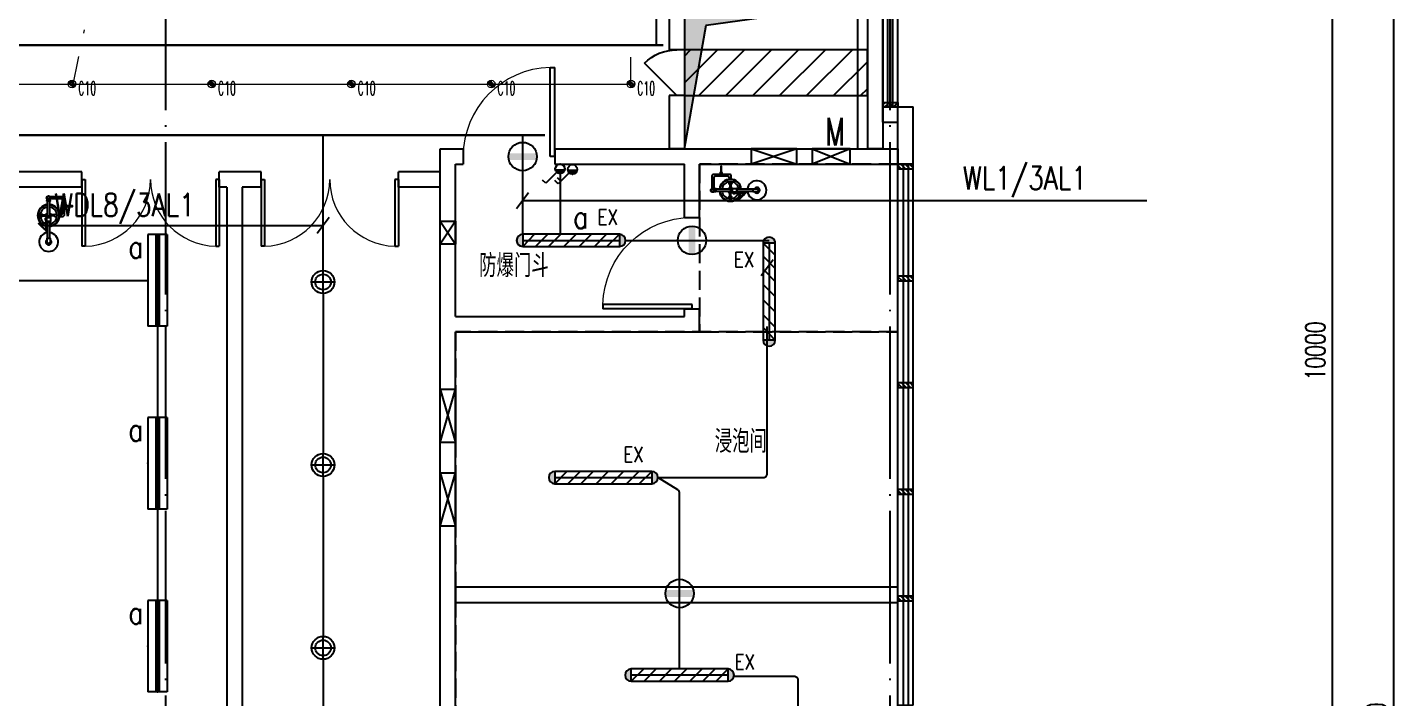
# Model space of a CAD drawing. Extents: x -621157 to 1764546, y -106808 to 741893.
# Drawn here: x 255185 to 273100, y 220450 to 229245 of the extents above; entities that cross this region are included whole.
import ezdxf
from ezdxf.enums import TextEntityAlignment as Align

# ---------------------------------------------------------------- set-up
doc = ezdxf.new("R2010")
doc.units = 0
doc.header["$LTSCALE"] = 1000
doc.header["$MEASUREMENT"] = 0
for name, pattern in [('XREF-A-101-平面图_t3$0$__DASH', [0.35, 0.25, -0.1]), ('XREF-A-101-平面图_t3$0$DASH', [0.35, 0.25, -0.1]), ('XREF-A-101-平面图_t3$0$DOTE', [2.42, 2, -0.2, 0.02, -0.2])]:
    doc.linetypes.add(name, pattern=pattern)
for name, color, linetype in [('$TD_AUDIT_GENERATED_(12AB0F)', 3, 'Continuous'), ('0-底图', 7, 'Continuous'), ('EL_LUMI', 3, 'Continuous'), ('EQUIP-照明', 3, 'Continuous'), ('I-LIGHT', 3, 'Continuous'), ('SIG_TEXT', 2, 'Continuous'), ('WIRE-动力', 130, 'Continuous'), ('WIRE-照明', 4, 'Continuous'), ('XREF-A-101-平面图_t3$0$1212121', 8, 'Continuous'), ('XREF-A-101-平面图_t3$0$A-CURTWALL', 8, 'Continuous'), ('XREF-A-101-平面图_t3$0$A-DOTE', 8, 'Continuous'), ('XREF-A-101-平面图_t3$0$A-PUB_HATCH', 8, 'Continuous'), ('XREF-A-101-平面图_t3$0$A-ROOM-CH', 8, 'Continuous'), ('XREF-A-101-平面图_t3$0$A-SEE', 8, 'Continuous'), ('XREF-A-101-平面图_t3$0$A-WALL', 8, 'Continuous'), ('XREF-A-101-平面图_t3$0$A-WALL-FILL', 8, 'Continuous'), ('XREF-A-101-平面图_t3$0$A-WINDOW', 8, 'Continuous'), ('XREF-A-101-平面图_t3$0$A-背衬铝板', 8, 'Continuous'), ('XREF-A-101-平面图_t3$0$AXIS', 8, 'Continuous'), ('XREF-A-101-平面图_t3$0$M-HOLE', 8, 'Continuous'), ('XREF-A-101-平面图_t3$0$家具-实验室家具', 8, 'Continuous')]:
    doc.layers.add(name, color=color, linetype=linetype)
doc.layers.add('00-照明回路线', color=6, linetype='Continuous', lineweight=0)
doc.layers.add('LIGHT-INF', color=6, linetype='Continuous', lineweight=0)
doc.styles.add('_TEL_DIM', font='SIMPLEX', dxfattribs={"width": 0.8, "height": 3.5, "bigfont": 'HZTXT'})
doc.styles.add('DIM_FONT', font='ROMANS', dxfattribs={"width": 0.8, "bigfont": 'HZDXC'})
doc.styles.add('INF DIM', font='SIMPLEX.SHX', dxfattribs={"width": 0.7, "bigfont": 'hztxt.shx'})
doc.styles.add('XREF-A-101-平面图_t3$0$-HZDXCROMANS', font='ROMANS.shx', dxfattribs={"bigfont": 'HZDXC.shx'})
doc.styles.add('XREF-A-101-平面图_t3$0$A-DIM_T3', font='SIMPLEX', dxfattribs={"width": 0.705882, "bigfont": 'GBCBIG'})
doc.styles.add('XREF-A-101-平面图_t3$0$hzdxcROMANS', font='ROMANS', dxfattribs={"width": 0.8, "bigfont": 'HZDXC'})
doc.styles.add('XZC', font='SIMPLEX.SHX', dxfattribs={"width": 0.7, "bigfont": 'hztxt.shx'})
doc.linetypes.add('Ground', pattern='A,0.75,-0.125,[135,sr.shx,S=0.1,R=0,X=-0.15,Y=0],0.125,-0.125', length=1.125)
doc.linetypes.add('LED_LINE', pattern='A,12.7,-5.08,["LED",XZC,S=2.54,R=0,X=-2.54,Y=-1.27],-6.35', length=24.13)
doc.dimstyles.new('XREF-A-101-平面图_t3$0$A-DIM-100', dxfattribs={"dimscale": 100, "dimtxt": 2.55, "dimasz": 1, "dimexe": 2.5, "dimexo": 3, "dimgap": 1, "dimtad": 1, "dimdec": 0, "dimzin": 0, "dimdsep": 46, "dimtxsty": 'XREF-A-101-平面图_t3$0$A-DIM_T3', "dimblk": 'XREF-A-101-平面图_t3$0$_ArchTick', "dimcen": 0.09, "dimclrt": 7, "dimazin": 2, "dimtfac": 1, "dimtdec": 0, "dimtix": 1, "dimtmove": 2, "dimatfit": 3, "dimfxl": 0, "dimtolj": 1, "dimtzin": 0, "dimarcsym": 0})

# ---------------------------------------------------------------- blocks, each defined once
blk = doc.blocks.new('XREF-A-101-平面图_t3$0$G$C869EB286')
at = {"layer": 'XREF-A-101-平面图_t3$0$A-WINDOW'}
h = blk.add_hatch(dxfattribs=at)
h.set_pattern_fill('ANSI31', color=256, scale=25)
h.set_pattern_definition([(45, (-143.957, -89940), (-28.0633, 28.0633), [])])
h.paths.add_polyline_path([(0, 60), (200, 60), (200, 0), (0, 0)])
blk.add_lwpolyline([(0, 60), (200, 60), (200, 0), (0, 0)], close=True, dxfattribs=at)
blk = doc.blocks.new('XREF-A-101-平面图_t3$0$ROOM')
at = {"layer": 'XREF-A-101-平面图_t3$0$A-ROOM-CH', "style": 'XREF-A-101-平面图_t3$0$-HZDXCROMANS', "width": 0.6}
for tag, p in [('中文房间名称', (0, -1000)), ('英文房间名称', (0, -1500))]:
    blk.add_attdef(tag, text='', height=300, dxfattribs=at).set_placement(p, align=Align.CENTER)
blk = doc.blocks.new('XREF-A-101-平面图_t3$0$_ArchTick')
at = {"color": 0, "linetype": 'ByBlock', "const_width": 0.4}
blk.add_lwpolyline([(-0.5, -0.5), (0.5, 0.5)], dxfattribs=at)
blk = doc.blocks.new('*D25473')
at = {"layer": 'Defpoints', "color": 0}
for p in [(69800, 40300), (73100, 40300), (69800, -300)]:
    blk.add_point(p, dxfattribs=at)
at = {"layer": 'XREF-A-101-平面图_t3$0$AXIS', "color": 0, "lineweight": -2}
for p, q in [((70100, 40300), (73350, 40300)), ((73100, -300), (73100, 40300)), ((70100, -300), (73350, -300))]:
    blk.add_line(p, q, dxfattribs=at)
at = {"layer": 'XREF-A-101-平面图_t3$0$AXIS', "color": 0, "linetype": 'ByBlock', "lineweight": -2, "xscale": 100, "yscale": 100, "zscale": 100}
for p, rotation in [((73100, 40300), 90), ((73100, -300), 270)]:
    blk.add_blockref('XREF-A-101-平面图_t3$0$_ArchTick', p, dxfattribs=dict(at, rotation=rotation))
at = {"layer": 'XREF-A-101-平面图_t3$0$AXIS', "color": 7, "insert": (72873, 20000), "char_height": 255, "attachment_point": 5, "rotation": 90, "style": 'XREF-A-101-平面图_t3$0$A-DIM_T3'}
blk.add_mtext('\\A1;40600', dxfattribs=at)
blk = doc.blocks.new('*D25478')
at = {"layer": 'Defpoints', "color": 0}
for p in [(69800, 30000), (72300, 30000), (69800, 20000)]:
    blk.add_point(p, dxfattribs=at)
at = {"layer": 'XREF-A-101-平面图_t3$0$AXIS', "color": 0, "lineweight": -2}
for p, q in [((70100, 30000), (72550, 30000)), ((72300, 20000), (72300, 30000)), ((70100, 20000), (72550, 20000))]:
    blk.add_line(p, q, dxfattribs=at)
at = {"layer": 'XREF-A-101-平面图_t3$0$AXIS', "color": 0, "linetype": 'ByBlock', "lineweight": -2, "xscale": 100, "yscale": 100, "zscale": 100}
for p, rotation in [((72300, 30000), 90), ((72300, 20000), 270)]:
    blk.add_blockref('XREF-A-101-平面图_t3$0$_ArchTick', p, dxfattribs=dict(at, rotation=rotation))
at = {"layer": 'XREF-A-101-平面图_t3$0$AXIS', "color": 7, "insert": (72073, 25000), "char_height": 255, "attachment_point": 5, "rotation": 90, "style": 'XREF-A-101-平面图_t3$0$A-DIM_T3'}
blk.add_mtext('\\A1;10000', dxfattribs=at)
blk = doc.blocks.new('XREF-A-101-平面图_t3$0$Shower_plan')
at = {"layer": 'XREF-A-101-平面图_t3$0$1212121'}
for p, q in [((-20, -112), (-20, -94)), ((-16, -314), (-16, -120)), ((16, -314), (16, -120)), ((20, -112), (20, -94)), ((164, -90), (164, -66)), ((184, -114), (208, -114)), ((212, -177), (208, -177)), ((-94, -290), (-90, -290)), ((-75, -301), (-18, -302)), ((-75, -315), (-22, -315)), ((-34, -355), (-31, -355)), ((75, -302), (17, -302)), ((75, -316), (22, -316)), ((94, -327), (90, -327)), ((160, -297), (160, -321)), ((184, -274), (208, -274)), ((212, -199), (208, -199)), ((215, -184), (220, -184)), ((215, -193), (220, -193)), ((-34, -361), (-31, -361)), ((-16, -607), (-16, -396)), ((16, -607), (16, -396))]:
    blk.add_line(p, q, dxfattribs=at)
for points in [[(-22, -120), (-22, -112), (22, -112), (22, -120)], [(-37, -500), (-34, -500), (-34, -346), (-37, -346)], [(24, -388), (-24, -388), (-24, -338), (-22, -336), (22, -336), (24, -338)]]:
    blk.add_lwpolyline(points, close=True, dxfattribs=at)
for points in [[(143, -321), (184, -321, 0.414214), (208, -297), (208, -90, 0.414214), (184, -66), (23, -66)], [(143, -297), (160, -297, 0.414214), (184, -273), (184, -114, 0.414214), (160, -90), (23, -90)], [(-111, -308, -0.092425), (-109, -301, -0.095768), (-106, -295, -0.100909), (-101, -292, -0.104872), (-94, -290, -0.001591), (-94, -290, -0.100909)], [(-93, -325, -0.034962), (-95, -325, -0.104872), (-101, -324, -0.100909), (-106, -320, -0.095768), (-110, -314, -0.092425), (-111, -308, -0.092425)], [(-37, -349, 0.153738), (-38, -347), (-43, -347, 0.078248), (-44, -349), (-44, -364, 0.153738), (-43, -367), (-38, -367, 0.153738), (-37, -364)], [(92, -292, -0.034962), (94, -292, -0.104872), (100, -293, -0.100909), (106, -297, -0.095768), (109, -303, -0.092425), (110, -310, -0.092425)], [(110, -310, -0.092425), (109, -316, -0.095768), (105, -322, -0.100909), (100, -326, -0.104872), (94, -327, -0.001591), (94, -327, -0.100909)], [(-16, -530), (-128, -419, -1), (-122, -414)], [(-122, -414), (-53, -483, -1)], [(-37, -491), (-54, -491, -1), (-54, -483), (-37, -483)], [(-45, -491), (-16, -519, -1)], [(-23, -388), (-23, -395, 0.154019), (-19, -396), (19, -396, 0.154019), (23, -395), (23, -388)]]:
    blk.add_lwpolyline(points, format="xyb", dxfattribs=at)
for points in [[(212, -177), (214, -177), (215, -179), (215, -198), (214, -199)], [(212, -199), (214, -199), (215, -198), (215, -179), (214, -177)], [(-24, -371), (-31, -371), (-31, -346), (-24, -346)], [(-22, -336), (-22, -314), (22, -314), (22, -336)], [(-34, -491), (-28, -491), (-28, -483), (-34, -483)], [(-31, -657), (-20, -637)], [(20, -637), (31, -657), (16, -684), (-16, -684), (-31, -657)]]:
    blk.add_lwpolyline(points, dxfattribs=at)
for points in [[(221, -201), (229, -201, 0.414214), (231, -199), (231, -194, -0.414214), (232, -193), (313, -193, 0.414214), (313, -192), (313, -185, 0.414214), (313, -184), (232, -184, -0.414214), (231, -183), (231, -177, 0.414214), (229, -176), (221, -176, 0.414214), (220, -177), (220, -199, 0.414214)], [(-106, -308, -0.092425), (-105, -301, -0.095768), (-102, -295, -0.100909), (-96, -292, -0.104872), (-90, -290, -0.104872), (-84, -292, -0.100909), (-79, -296, -0.095768), (-75, -301, -0.092425), (-74, -308, -0.092425), (-75, -315, -0.095768), (-79, -320, -0.100909), (-84, -324, -0.104872), (-90, -325, -0.104872), (-97, -324, -0.100909), (-102, -320, -0.095768), (-105, -314, -0.092425)], [(106, -310, -0.092425), (105, -316, -0.095768), (101, -322, -0.100909), (96, -326, -0.104872), (90, -327, -0.104872), (84, -325, -0.100909), (78, -322, -0.095768), (75, -316, -0.092425), (74, -309, -0.092425), (75, -303, -0.095768), (78, -297, -0.100909), (84, -293, -0.104872), (90, -292, -0.104872), (96, -293, -0.100909), (101, -297, -0.095768), (105, -303, -0.092425)], [(-20, -657), (-20, -607), (20, -607), (20, -657, -1)]]:
    blk.add_lwpolyline(points, format="xyb", close=True, dxfattribs=at)
for centre, radius in [((0, -78), 26.3), ((0, -78), 16.4), ((-60, -481), 3.91)]:
    blk.add_circle(centre, radius, dxfattribs=at)
for centre, radius, start, end in [((0, -309), 144, 96.5663, 263.4343), ((0, -309), 139, 96.804, 263.1966), ((0, -309), 144, 276.5663, 83.4343), ((0, -309), 139, 276.804, 83.1966), ((0, -309), 111, 98.3801, 261.6205), ((0, -309), 36, 116.7475, 168.6934), ((0, -309), 36, 190.3072, 231.764), ((0, -309), 18.8, 149.7809, 195.9711), ((0, -309), 111, 278.6256, 81.375), ((0, -309), 36, 10.3072, 62.4104), ((0, -309), 18.8, 344.0295, 27.2237), ((0, -309), 36, 308.7702, 348.6934), ((0, -657), 125, 97.5816, 82.419), ((0, -657), 37.5, 121.3804, 58.6121)]:
    blk.add_arc(centre, radius, start, end, dxfattribs=at)
blk = doc.blocks.new('XREF-A-101-平面图_t3$0$G$C45C07046')
at = {"layer": 'XREF-A-101-平面图_t3$0$家具-实验室家具', "color": 252}
for p, rotation in [((164094, 227108), 90), ((155464, 227086), 1.293953835492923e-08)]:
    blk.add_blockref('XREF-A-101-平面图_t3$0$Shower_plan', p, dxfattribs=dict(at, rotation=rotation))
blk = doc.blocks.new('XREF-A-101-平面图_t3$0$DOOR2DLIB$SYSLIB$00000108')
at = {"color": 0}
for p, q in [((-0.5, 0), (-0.5, 0.4875)), ((-0.475, 0.4875), (-0.5, 0.4875)), ((-0.475, 0), (-0.475, 0.4875)), ((0.475, 0), (0.475, 0.4875)), ((0.475, 0.4875), (0.5, 0.4875)), ((0.5, 0), (0.5, 0.4875)), ((-0.5, 0), (-0.475, 0)), ((0.5, 0), (0.475, 0))]:
    blk.add_line(p, q, dxfattribs=at)
at = {"color": 0, "lineweight": 13}
for centre, start, end in [((-0.4875, 0), 0, 88.53072), ((0.4875, 0), 91.46928, 180)]:
    blk.add_arc(centre, 0.4875, start, end, dxfattribs=at)
blk = doc.blocks.new('XREF-A-101-平面图_t3$0$DOOR2DLIB$SYSLIB$00000107')
at = {"color": 0}
for p, q in [((0.45, 0.975), (0.5, 0.975)), ((0.45, 0), (0.45, 0.975)), ((0.5, 0), (0.5, 0.975)), ((0.5, 0), (0.45, 0))]:
    blk.add_line(p, q, dxfattribs=at)
at = {"color": 0, "lineweight": 13}
blk.add_arc((0.475, 0), 0.975, 91.4693, 180, dxfattribs=at)
blk = doc.blocks.new('XREF-A-101-平面图_t3$0$WINDOW2DLIB$SYSLIB$00000001')
at = {"color": 0}
for points in [[(-0.5, 0.5), (-0.5, -0.5)], [(-0.5, 0.5), (0.5, 0.5)], [(0.5, -0.5), (0.5, 0.5)], [(0.5, 0.1667), (-0.5, 0.1667)], [(0.5, -0.1667), (-0.5, -0.1667)], [(-0.5, -0.5), (0.5, -0.5)]]:
    blk.add_lwpolyline(points, dxfattribs=at)
blk = doc.blocks.new('XREF-A-101-平面图_t3$0$DOOR2DLIB$SYSLIB$00000101')
at = {"color": 0}
blk.add_line((0.5, 0), (-0.207, 0.707), dxfattribs=at)
blk.add_arc((0.5, 0), 1, 135, 180, dxfattribs=at)
blk = doc.blocks.new('冷库专用灯')
h = blk.add_hatch(color=251)
h.paths.add_polyline_path([(-635, 80, 1), (-635, -80)])
h.paths.add_polyline_path([(635, 80), (635, -80, 1)])
for p, q in [((635, 80), (-635, 80)), ((-635, -80), (-635, 80)), ((635, 0), (-635, 0)), ((635, -80), (635, 80)), ((-635, -80), (635, -80))]:
    blk.add_line(p, q)
at = {"color": 7}
for p, q in [((-635, -80), (-470, 80)), ((-465, -80), (-305, 80)), ((-265, -80), (-105, 80)), ((-65, -80), (95, 80)), ((135, -80), (295, 80)), ((305, -80), (465, 80)), ((480, -80), (635, 80))]:
    blk.add_line(p, q, dxfattribs=at)
for centre, start, end in [((-635, 0), 90, 270), ((635, 0), 270, 90)]:
    blk.add_arc(centre, 80, start, end)
at = {"layer": 'EL_LUMI', "color": 251}
for centre, start, end in [((-635, 0), 358.2898, 0), ((635, 0), 180, 181.9869)]:
    blk.add_arc(centre, 80, start, end, dxfattribs=at)
blk = doc.blocks.new('筒灯')
at = {"color": 8}
for p, q in [((150, 0), (-150, 0)), ((0, 150), (0, -150))]:
    blk.add_line(p, q, dxfattribs=at)
blk.add_circle((0, 0), 150)
blk.add_circle((0, 0), 102, dxfattribs=at)
blk = doc.blocks.new('A$C6C935D90')
at = {"layer": 'WIRE-动力'}
blk.add_hatch(color=2, dxfattribs=at).paths.add_polyline_path([(-44, 181), (44, 181), (44, -181), (-44, -181)])
at = {"layer": 'WIRE-动力', "color": 2}
blk.add_circle((0, 0), 186, dxfattribs=at)
blk = doc.blocks.new('$equip_U$00000103(3T96GD2-PC)')
for p, q in [((-1.2, 0.25), (1.2, 0.25)), ((-1.2, 0.25), (-1.2, -0.25)), ((1.2, 0.25), (1.2, -0.25)), ((-1.2, -0.25), (1.2, -0.25))]:
    blk.add_line(p, q)
at = {"const_width": 0.14}
blk.add_lwpolyline([(-1.2, 0), (1.2, 0)], dxfattribs=at)
for p in [(-1.2, 0), (0, 0.25), (1.2, 0), (0, -0.25)]:
    blk.add_point(p)
at = {"color": 7, "style": '_TEL_DIM', "flags": 1}
for tag in ['A', 'REMARK']:
    blk.add_attdef(tag, text='', height=0.00002, dxfattribs=at).set_placement((0, 0), align=Align.MIDDLE_CENTER)
blk = doc.blocks.new('$equip_U$00000113(3T96GD2-PC)')
blk.add_blockref('$equip_U$00000103(3T96GD2-PC)', (0, 0))
at = {"color": 7, "style": '_TEL_DIM', "flags": 1}
for tag in ['A', 'REMARK']:
    blk.add_attdef(tag, text='', height=0.00002, dxfattribs=at).set_placement((0, 0), align=Align.MIDDLE_CENTER)
blk = doc.blocks.new('$equip_U$00000128(7WHLKQ2-PC)')
blk.add_blockref('$equip_U$00000113(3T96GD2-PC)', (0, 0))
at = {"color": 7, "style": '_TEL_DIM', "flags": 1}
blk.add_attdef('A', text='', height=0.00002, dxfattribs=at).set_placement((0, 0), align=Align.MIDDLE_CENTER)
blk = doc.blocks.new('djfb')
at = {"layer": 'EQUIP-照明'}
for p, q in [((270075, 27064), (270254, 27243)), ((270254, 27243), (270307, 27190))]:
    blk.add_line(p, q, dxfattribs=at)
blk.add_circle((270020, 27008), 78.1, dxfattribs=at)
for p in [(269941, 27008), (270020, 27086), (270020, 26930), (270098, 27008)]:
    blk.add_point(p, dxfattribs=at)
for points in [[(269952, 27047), (270087, 27047), (269941, 27008), (270098, 27008)], [(269981, 27076), (270059, 27076), (269952, 27047), (270087, 27047)], [(270020, 27086), (270020, 27086), (269981, 27076), (270059, 27076)]]:
    blk.add_solid(points, dxfattribs=at)
at = {"layer": 'EQUIP-照明', "style": '_TEL_DIM', "flags": 1}
blk.add_attdef('A', text='', height=0.0075, dxfattribs=at).set_placement((270020, 26930), align=Align.MIDDLE_CENTER)
blk = doc.blocks.new('sjfb')
at = {"layer": 'EQUIP-照明'}
for p, q in [((270389, 27064), (270568, 27243)), ((270526, 27200), (270579, 27147)), ((270568, 27243), (270621, 27190))]:
    blk.add_line(p, q, dxfattribs=at)
blk.add_circle((270334, 27008), 78.1, dxfattribs=at)
for p in [(270334, 27086), (270334, 26930), (270412, 27008)]:
    blk.add_point(p, dxfattribs=at)
for points in [[(270266, 27047), (270401, 27047), (270256, 27008), (270412, 27008)], [(270295, 27076), (270373, 27076), (270266, 27047), (270401, 27047)], [(270334, 27086), (270334, 27086), (270295, 27076), (270373, 27076)]]:
    blk.add_solid(points, dxfattribs=at)
at = {"layer": 'EQUIP-照明', "style": '_TEL_DIM', "flags": 1}
blk.add_attdef('A', text='', height=0.0075, dxfattribs=at).set_placement((270334, 26930), align=Align.MIDDLE_CENTER)
blk = doc.blocks.new('G$CAD8C52FD')
at = {"layer": '00-照明回路线', "ltscale": 5}
for p, q in [((55929, -10787), (55920, -10832)), ((55856, -11138), (55771, -11550)), ((63100, -11550), (63100, -11148)), ((39281, -11500), (63100, -11500))]:
    blk.add_line(p, q, dxfattribs=at)
at = {"layer": 'WIRE-照明'}
blk.add_lwpolyline([(64450, -9920), (63429, -9920), (63429, -10988)], dxfattribs=at)
blk = doc.blocks.new('*U24686')
h = blk.add_hatch(color=8)
h.dxf.hatch_style = 1
h.paths.add_polyline_path([(-50, 0), (-24, 0, -0.414214), (0, 24), (0, 50, 0.414214)])
h.paths.add_polyline_path([(0, -24), (0, -50, 0.414214), (50, 0), (24, 0, -0.414214)])
at = {"color": 8}
for points in [[(50, 0), (-50, 0)], [(0, 50), (0, -50)]]:
    blk.add_lwpolyline(points, dxfattribs=at)
blk.add_circle((0, 0), 50)
blk.add_circle((0, 0), 24.5, dxfattribs=at)
at = {"style": 'INF DIM', "width": 0.5}
blk.add_text('C10', height=180, dxfattribs=at).set_placement((81, -144))
blk = doc.blocks.new('G$CB0A4FAF5')
at = {"layer": 'LIGHT-INF', "color": 6}
for p in [(55771, -11500), (57603, -11500), (59435, -11500), (61268, -11500), (63100, -11500)]:
    blk.add_blockref('*U24686', p, dxfattribs=at)
blk = doc.blocks.new('XREF-A-101-平面图_t3$0$轴网(3)')
at = {"layer": 'XREF-A-101-平面图_t3$0$A-DOTE', "linetype": 'XREF-A-101-平面图_t3$0$DOTE'}
for p, q in [((57000, -3300), (57000, 43300)), ((66500, -3300), (66500, 43300))]:
    blk.add_line(p, q, dxfattribs=at)
at = {"layer": 'XREF-A-101-平面图_t3$0$AXIS'}
for p1, p2, distance, picture, middle in [((69800, -300), (69800, 40300), -3300, '*D25473', (72872.5, 20000)), ((69800, 20000), (69800, 30000), -2500, '*D25478', (72072.5, 25000))]:
    dim = blk.add_aligned_dim(p1=p1, p2=p2, distance=distance, dimstyle='XREF-A-101-平面图_t3$0$A-DIM-100', dxfattribs=at)
    dim.commit()
    dim.dimension.update_dxf_attribs({"geometry": picture, "text_midpoint": middle})
blk = doc.blocks.new('XREF-A-101-平面图_t3')
at = {"layer": 'XREF-A-101-平面图_t3$0$A-PUB_HATCH'}
h = blk.add_hatch(color=256, dxfattribs=at)
h.dxf.hatch_style = 1
h.paths.add_polyline_path([(266075, 229550), (263800, 229550), (263800, 227650), (264084, 229274)])
at = {"layer": 'XREF-A-101-平面图_t3$0$A-SEE', "transparency": 33554559}
h = blk.add_hatch(dxfattribs=at)
h.set_pattern_fill('普通砖', color=256, scale=100)
h.set_pattern_definition([(45, (0, 100479.5), (-176.77677, 176.77677), [])])
h.paths.add_polyline_path([(263800, 228350), (266200, 228350), (266200, 228950), (263800, 228950)])
at = {"layer": 'XREF-A-101-平面图_t3$0$A-CURTWALL'}
for p, q in [((266400, 228200), (266400, 238500)), ((266467, 228200), (266467, 238500)), ((266533, 228200), (266533, 238500)), ((266600, 228200), (266600, 238500))]:
    blk.add_line(p, q, dxfattribs=at)
at = {"layer": 'XREF-A-101-平面图_t3$0$A-SEE', "transparency": 33554559}
blk.add_lwpolyline([(263800, 228350), (266200, 228350), (266200, 228950), (263800, 228950)], close=True, dxfattribs=at)
at = {"layer": 'XREF-A-101-平面图_t3$0$A-SEE', "linetype": 'XREF-A-101-平面图_t3$0$DASH'}
for points in [[(264000, 225250), (266600, 225250), (266600, 227450), (264000, 227450)], [(266600, 225250), (260800, 225250), (260800, 212550), (266600, 212550)]]:
    blk.add_lwpolyline(points, close=True, dxfattribs=at)
at = {"layer": 'XREF-A-101-平面图_t3$0$A-SEE'}
blk.add_lwpolyline([(266600, 221900), (260800, 221900), (260800, 221700), (266600, 221700)], close=True, dxfattribs=at)
at = {"layer": 'XREF-A-101-平面图_t3$0$A-WALL'}
for p, q in [((263600, 229650), (263600, 228950)), ((263800, 229550), (263800, 228950)), ((266200, 229550), (266200, 227650)), ((266400, 229650), (266400, 227650)), ((263600, 228350), (263600, 227650)), ((263800, 228350), (263800, 227650)), ((260600, 225350), (260600, 227650)), ((260600, 227650), (260900, 227650)), ((262100, 227650), (263900, 227650)), ((263800, 227650), (263600, 227650)), ((263900, 227650), (266600, 227650)), ((266400, 227650), (266200, 227650)), ((266600, 227650), (266600, 227450)), ((255900, 227350), (221450, 227350)), ((257900, 227350), (257700, 227350)), ((258250, 227350), (257900, 227350)), ((260600, 227350), (260050, 227350)), ((260600, 227150), (260600, 227350)), ((260800, 225450), (260800, 227450)), ((260800, 227450), (260900, 227450)), ((262100, 227450), (263800, 227450)), ((263800, 226750), (263800, 227450)), ((264000, 226750), (264000, 227450)), ((264000, 227450), (266600, 227450)), ((255900, 227150), (221450, 227150)), ((257800, 227150), (257700, 227150)), ((257800, 227150), (257800, 219850)), ((258250, 227150), (258000, 227150)), ((258000, 227150), (258000, 219750)), ((260600, 227150), (260050, 227150)), ((260800, 225450), (263800, 225450)), ((263800, 225450), (263800, 225550)), ((264000, 225250), (264000, 225550)), ((260600, 212350), (260600, 225350)), ((260800, 225250), (264000, 225250)), ((260800, 212550), (260800, 225250))]:
    blk.add_line(p, q, dxfattribs=at)
for points in [[(263800, 228950), (263600, 228950)], [(263800, 228350), (263600, 228350)], [(260900, 227650), (260900, 227450)], [(262100, 227650), (262100, 227450)], [(255900, 227150), (255900, 227350)], [(257700, 227150), (257700, 227350)], [(258250, 227150), (258250, 227350)], [(260050, 227150), (260050, 227350)], [(263800, 226750), (264000, 226750)], [(263800, 225550), (264000, 225550)]]:
    blk.add_lwpolyline(points, dxfattribs=at)
at = {"layer": 'XREF-A-101-平面图_t3$0$A-WALL-FILL', "color": 171}
for p, q in [((266400, 228000), (266400, 228200)), ((266400, 228200), (266600, 228200)), ((266600, 228000), (266600, 228200)), ((266600, 227450), (266600, 228200)), ((266600, 228200), (266800, 228200)), ((266800, 227450), (266800, 228200)), ((266400, 228000), (266600, 228000))]:
    blk.add_line(p, q, dxfattribs=at)
blk.add_lwpolyline([(266600, 227450), (266800, 227450)], dxfattribs=at)
at = {"layer": 'XREF-A-101-平面图_t3$0$A-背衬铝板', "color": 6, "linetype": 'XREF-A-101-平面图_t3$0$__DASH', "ltscale": 0.5, "const_width": 30}
blk.add_lwpolyline([(266500, 228260), (266500, 237220)], dxfattribs=at)
at = {"layer": 'XREF-A-101-平面图_t3$0$M-HOLE'}
for points in [[(263800, 227650), (266075, 227650), (266075, 229550), (263800, 229550)], [(264675, 227450), (265275, 227450), (265275, 227650), (264675, 227650)], [(265475, 227450), (265975, 227450), (265975, 227650), (265475, 227650)], [(260600, 226700), (260800, 226700), (260800, 226400), (260600, 226400)], [(260600, 224500), (260800, 224500), (260800, 223800), (260600, 223800)], [(260600, 223400), (260800, 223400), (260800, 222700), (260600, 222700)]]:
    blk.add_lwpolyline(points, close=True, dxfattribs=at)
for points in [[(266075, 229550), (263800, 229550), (263800, 227650), (264084, 229274), (266075, 229550)], [(264675, 227650), (265275, 227450)], [(265275, 227650), (264675, 227450)], [(265475, 227650), (265975, 227450)], [(265975, 227650), (265475, 227450)], [(260800, 226700), (260600, 226400)], [(260600, 226700), (260800, 226400)], [(260600, 224500), (260800, 223800)], [(260600, 223800), (260800, 224500)], [(260600, 223400), (260800, 222700)], [(260600, 222700), (260800, 223400)]]:
    blk.add_lwpolyline(points, dxfattribs=at)
blk.add_blockref('XREF-A-101-平面图_t3$0$G$C45C07046', (100000, 0))
at = {"layer": 'XREF-A-101-平面图_t3$0$A-DOTE'}
blk.add_blockref('XREF-A-101-平面图_t3$0$轴网(3)', (200000, 200000), dxfattribs=at)
at = {"layer": 'XREF-A-101-平面图_t3$0$A-ROOM-CH'}
ref = blk.add_blockref('XREF-A-101-平面图_t3$0$ROOM', (261565, 226968), dxfattribs=at)
ref.add_attrib('中文房间名称', '防爆门斗', dxfattribs={"height": 300, "style": 'XREF-A-101-平面图_t3$0$-HZDXCROMANS', "width": 0.8}).set_placement((261565, 225968), align=Align.CENTER)
ref = blk.add_blockref('XREF-A-101-平面图_t3$0$ROOM', (264540, 224663), dxfattribs=at)
ref.add_attrib('中文房间名称', '浸泡间', dxfattribs={"height": 300, "style": 'XREF-A-101-平面图_t3$0$-HZDXCROMANS', "width": 0.8}).set_placement((264540, 223663), align=Align.CENTER)
at = {"layer": 'XREF-A-101-平面图_t3$0$A-WINDOW'}
for name, p, xscale, yscale, zscale, rotation in [('XREF-A-101-平面图_t3$0$DOOR2DLIB$SYSLIB$00000101', (263700, 228650), 600, -600, 600, 270.0000000000008), ('XREF-A-101-平面图_t3$0$WINDOW2DLIB$SYSLIB$00000001', (266700, 223900), 7100.000000004191, 200, 7100.000000004191, 90), ('XREF-A-101-平面图_t3$0$DOOR2DLIB$SYSLIB$00000108', (256800, 227250), 1800, 1800, 1800, 180), ('XREF-A-101-平面图_t3$0$DOOR2DLIB$SYSLIB$00000108', (259150, 227250), 1800, 1800, 1800, 180), ('XREF-A-101-平面图_t3$0$DOOR2DLIB$SYSLIB$00000107', (263900, 226150), -1200, 1200, -1200, 90)]:
    blk.add_blockref(name, p, dxfattribs=dict(at, xscale=xscale, yscale=yscale, zscale=zscale, rotation=rotation))
at = {"layer": 'XREF-A-101-平面图_t3$0$A-WINDOW', "xscale": 1200, "yscale": 1200, "zscale": 1200}
blk.add_blockref('XREF-A-101-平面图_t3$0$DOOR2DLIB$SYSLIB$00000107', (261500, 227550), dxfattribs=at)
at = {"layer": 'XREF-A-101-平面图_t3$0$A-WINDOW', "rotation": 180}
blk.add_blockref('XREF-A-101-平面图_t3$0$G$C869EB286', (266600, 228260), dxfattribs=at)
at = {"layer": 'XREF-A-101-平面图_t3$0$A-WINDOW', "xscale": -1}
for p in [(266800, 227390), (266800, 225920), (266800, 224520), (266800, 223120), (266800, 221720)]:
    blk.add_blockref('XREF-A-101-平面图_t3$0$G$C869EB286', p, dxfattribs=at)
at = {"layer": 'XREF-A-101-平面图_t3$0$M-HOLE', "style": 'XREF-A-101-平面图_t3$0$hzdxcROMANS', "width": 0.7}
blk.add_text('M', height=360, dxfattribs=at).set_placement((265646, 227696))

msp = doc.modelspace()

# ---------------------------------------------------------------- block references
at = {"layer": '0-底图'}
msp.add_blockref('XREF-A-101-平面图_t3', (0, 0), dxfattribs=at)

# ---------------------------------------------------------------- next in the draw order: linework, layer by layer
at = {"layer": 'SIG_TEXT', "linetype": 'Ground'}
for points in [[(261599, 226868), (261758, 227077)], [(258984, 226546), (259143, 226754)], [(264805, 225989), (264964, 226198)]]:
    msp.add_lwpolyline(points, dxfattribs=at)
at = {"layer": 'SIG_TEXT'}
for points in [[(261680, 226975), (269864, 226975)], [(255412, 226647), (259063, 226647)]]:
    msp.add_lwpolyline(points, dxfattribs=at)
at = {"layer": 'WIRE-照明'}
for points, format in [([(205515, 234062, 30, 30, 0), (203144, 234062, 30, 30, 0.414214), (203094, 234012, 30, 30, 0), (203094, 227880, 30, 30, 0.414214), (203144, 227830, 30, 30, 0), (261973, 227830, 30, 30, 0)], "xyseb"), ([(204729, 233936, 30, 30, 0), (204180, 233936, 30, 30, 0.414214), (204130, 233886, 30, 30, 0), (204130, 229062, 30, 30, 0.414214), (204180, 229012, 30, 30, 0), (263524, 229012, 30, 30, 0)], "xyseb"), ([(263452, 223338), (264835, 223338, 0.414214), (264885, 223388), (264885, 225322)], "xyb"), ([(263737, 220827), (263737, 223132, 0.258787), (263714, 223175), (263452, 223338)], "xyb"), ([(264451, 220732), (265239, 220732, -0.414214), (265289, 220682), (265289, 218965)], "xyb")]:
    msp.add_lwpolyline(points, format=format, dxfattribs=at)
for points in [[(259063, 226054), (259063, 227830)], [(261680, 226530), (261680, 227830)], [(262171, 227325), (262171, 226530)], [(263030, 226450), (264912, 226450)], [(254617, 225925), (256767, 225925)], [(259063, 225754), (259063, 223654)], [(256892, 225325), (256892, 224125)], [(259063, 223354), (259063, 221254)], [(256892, 222925), (256892, 221725)], [(259063, 220954), (259063, 218854)]]:
    msp.add_lwpolyline(points, dxfattribs=at)

# ---------------------------------------------------------------- next in the draw order: block references
at = {"layer": '$TD_AUDIT_GENERATED_(12AB0F)', "color": 251}
for p, rotation in [((262315, 226450), 180), ((264911, 225777), 89.99999999999997), ((262737, 223338), 180)]:
    msp.add_blockref('冷库专用灯', p, dxfattribs=dict(at, rotation=rotation))
msp.add_blockref('冷库专用灯', (263737, 220747), dxfattribs=at)
at = {"layer": 'EQUIP-照明', "xscale": 500.0000000023283, "yscale": 500.0000000022701, "zscale": 500.0000000022737, "rotation": 270}
for p in [(256892, 225925), (256892, 223525), (256892, 221125)]:
    msp.add_blockref('$equip_U$00000128(7WHLKQ2-PC)', p, dxfattribs=at)
at = {"layer": 'I-LIGHT', "linetype": 'LED_LINE', "ltscale": 0.5, "rotation": 180}
for p in [(259063, 225904), (259063, 223504), (259063, 221104)]:
    msp.add_blockref('筒灯', p, dxfattribs=at)
at = {"layer": 'SIG_TEXT', "xscale": 0.8, "yscale": 0.8, "zscale": 0.8, "rotation": 180}
for name, p in [('djfb', (478186, 248994)), ('sjfb', (478600, 248988))]:
    msp.add_blockref(name, p, dxfattribs=at)
at = {"layer": 'WIRE-动力', "color": 130, "rotation": 270}
for p in [(261680, 227550), (263737, 221817)]:
    msp.add_blockref('A$C6C935D90', p, dxfattribs=at)
at = {"layer": 'WIRE-动力', "color": 130}
msp.add_blockref('A$C6C935D90', (263900, 226450), dxfattribs=at)
at = {"layer": 'WIRE-照明'}
msp.add_blockref('G$CAD8C52FD', (200000, 240000), dxfattribs=at)

# ---------------------------------------------------------------- next in the draw order: texts
at = {"layer": 'SIG_TEXT', "color": 2, "style": 'DIM_FONT', "width": 0.8}
for s, p in [('WL1/3AL1', (267454, 227118)), ('WDL8/3AL1', (255540, 226766))]:
    msp.add_text(s, height=300, dxfattribs=at).set_placement(p)
at = {"layer": 'SIG_TEXT', "style": 'DIM_FONT', "width": 0.8}
for s, height, p in [('a', 300, (262343, 226605, -672)), ('EX', 200, (262661, 226654, 1011)), ('a', 300, (256511, 226216, -672)), ('EX', 200, (264449, 226097, 1011)), ('a', 300, (256511, 223816, -672)), ('EX', 200, (263001, 223542, 1011)), ('a', 300, (256511, 221416, -672)), ('EX', 200, (264459, 220818))]:
    msp.add_text(s, height=height, dxfattribs=at).set_placement(p)

# ---------------------------------------------------------------- next in the draw order: block references
at = {"layer": 'WIRE-照明'}
msp.add_blockref('G$CB0A4FAF5', (200000, 240000), dxfattribs=at)

doc.saveas('drawing.dxf')
